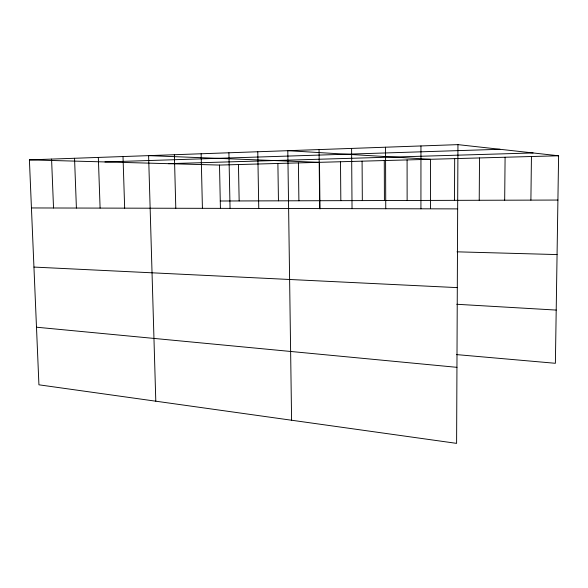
<?xml version="1.0" encoding="UTF-8"?>
<svg xmlns="http://www.w3.org/2000/svg" width="588" height="588" viewBox="0 0 588 588"><rect width="100%" height="100%" fill="white"/><g stroke="black" fill="none" stroke-linecap="round" stroke-linejoin="round"><path stroke-width="0.88" d="M420.927 208.806L420.957 145.949M430.467 208.578L430.541 159.289L287.804 150.69L291.597 420.229M454.502 200.346L454.678 158.628M457.949 144.633L456.604 443.367L38.926 384.809L29.4 159.877L457.949 144.633L558.6 155.776L555.381 363.288L456.56 354.601M479.227 200.273L479.514 157.944M504.68 200.199L505.092 157.246M530.898 200.126L531.442 156.526M104.929 161.943L499.925 149.286M168.359 163.67L533.11 152.953M29.4 159.877L219.493 165.066L558.6 155.776M220.265 201L557.916 200.052M31.436 207.946L457.662 208.887M457.023 251.826L557.071 254.575M33.942 267.077L457.302 287.62M456.788 304.275L556.204 310.074M36.485 327.207L456.95 367.331M51.575 159.091L53.53 207.99M74.544 158.275L76.403 208.042M98.336 157.43L100.1 208.093M123.01 156.548L124.663 208.152M155.798 401.192L148.602 155.636L319.482 162.332L319.982 208.938M174.379 154.725L175.797 208.262M201.133 153.769L202.419 208.321M228.908 152.784L230.048 208.38M219.493 165.066L220.419 208.115M238.449 164.552L239.162 200.949M257.779 151.755L258.764 208.446M277.889 163.471L278.455 200.839M298.403 162.905L298.895 200.78M319.056 149.58L319.681 208.578M351.602 148.419L352.036 208.652M340.503 161.751L340.827 200.662M362.09 161.163L362.326 200.604M384.28 160.553L384.42 200.545M385.544 147.213L385.75 208.725M407.087 159.929L407.131 200.479"/></g></svg>
